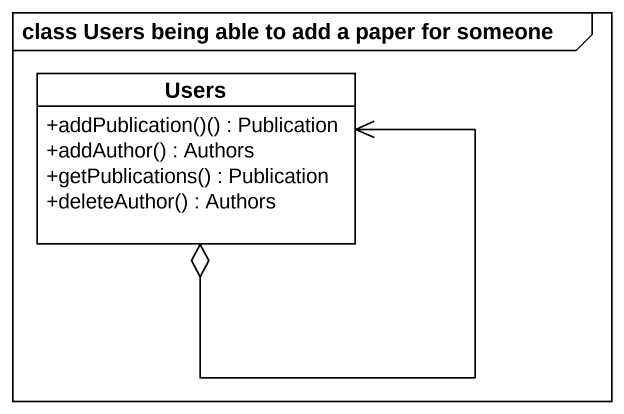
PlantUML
@startuml
mainframe class Users being able to add a paper for someone
hide circle
hide empty members
skinparam classAttributeIconSize 0
class Users {
  +addPublication()() : Publication
  +addAuthor() : Authors
  +getPublications() : Publication
  +deleteAuthor() : Authors
}
Users o--> Users
@enduml
